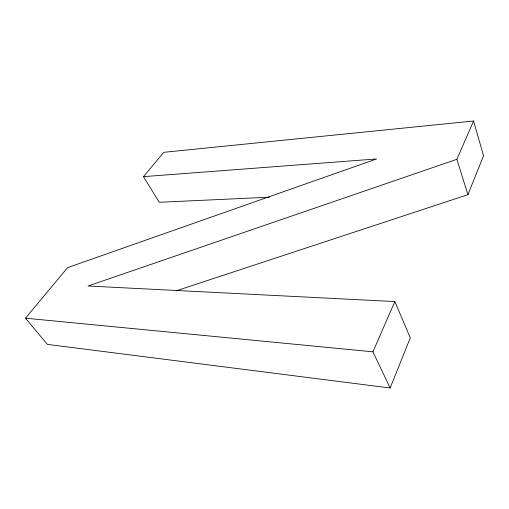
<?xml version="1.0" encoding="UTF-8"?>
<svg xmlns="http://www.w3.org/2000/svg" width="509" height="509" viewBox="0 0 509 509"><rect width="100%" height="100%" fill="white"/><g stroke="black" fill="none" stroke-linecap="round" stroke-linejoin="round"><path stroke-width="0.76" d="M143.487 176.648L376.603 158.948L67.602 267.645L25.45 318.189L47.356 344.377L390.129 387.998L410.305 337.849L394.85 301.57L88.032 286.007L456.885 159.298L473.58 121.002L163.777 152.318L143.487 176.648L159.209 202.289L269.471 197.199M176.095 290.855L467.917 194.667L483.55 155.818L473.58 121.002M390.129 387.998L372.938 351.821L394.85 301.57M25.45 318.189L372.938 351.821M456.885 159.298L467.917 194.667"/></g></svg>
